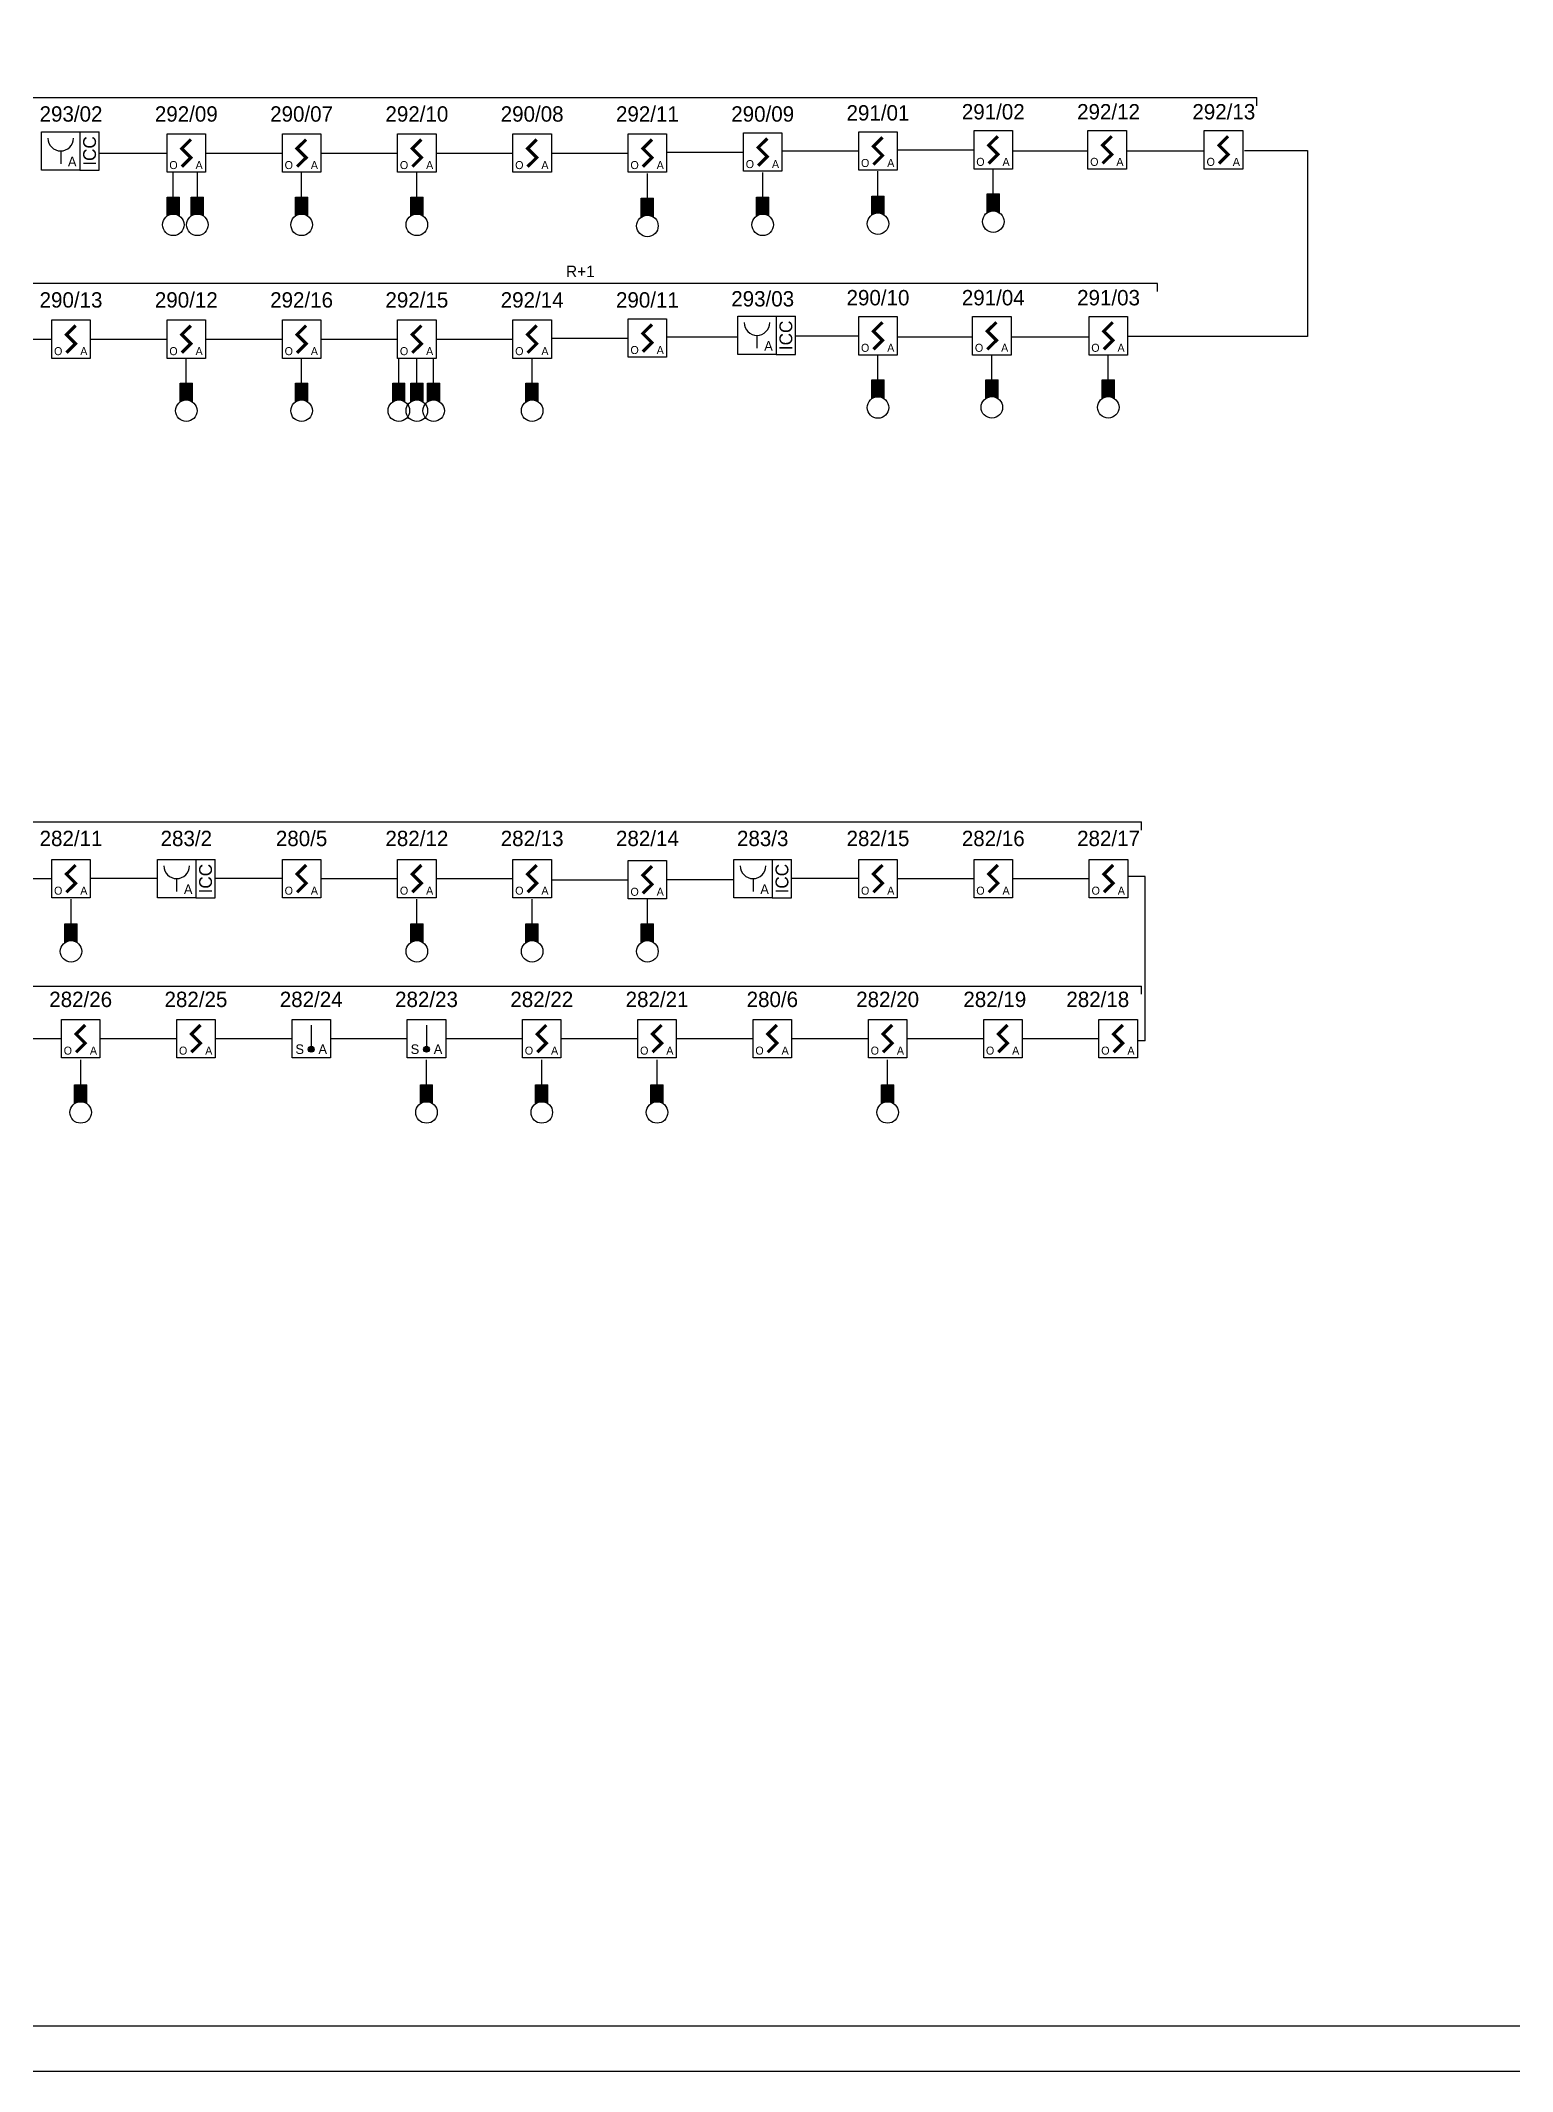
# Model space of a CAD drawing. Header units: millimetres. Extents: x 1942 to 3722, y 1044 to 1602.
# Drawn here: x 2737.9 to 2843.2, y 1043.8 to 1189.2 of the extents above; entities that cross this region are included whole.
import ezdxf
from ezdxf.enums import TextEntityAlignment as Align

# ---------------------------------------------------------------- set-up
doc = ezdxf.new("R2010")
doc.units = ezdxf.units.MM
for name, color, linetype in [('jcc-adressage', 6, 'Continuous'), ('JCC-CABLE1', 3, 'Continuous'), ('JCC-DECLENCHEUR MANUEL', 5, 'Continuous'), ('JCC-DECLENCHEUR MANUEL AVEC ISOLATEUR', 1, 'Continuous'), ('JCC-ELEMENT DEPORTE_4 L DAS', 1, 'Continuous'), ('JCC-INDICATEUR ACTION', 1, 'Continuous'), ('JCC-LOCAUX', 130, 'Continuous'), ('JCC-NIVEAU', 4, 'Continuous'), ('JCC-THERMOSTATIQUE_A', 1, 'Continuous')]:
    doc.layers.add(name, color=color, linetype=linetype)
doc.layers.add('JCC-OPTIQUE', color=1, linetype='Continuous', lineweight=25)
doc.styles.add('LOCAUX', font='romans.shx', dxfattribs={"width": 0.75})
doc.styles.add('TEXTE', font='romans.shx')

# ---------------------------------------------------------------- blocks, each defined once
blk = doc.blocks.new('voa')
blk.add_lwpolyline([(-3, 3), (3, 3), (3, -3), (-3, -3)], close=True)
at = {"const_width": 0.5}
blk.add_lwpolyline([(0.71, 2.12), (-0.71, 0.71), (0.71, -0.71), (-0.71, -2.12)], dxfattribs=at)
at = {"flags": 1}
for tag, p in [('SYMB_GRAPH', (0.67, 7.09)), ('SYMB_VIC', (0, 4.02)), ('SYMB_VISIODEF', (0, 1.25)), ('ADRESSE', (0, -1.5)), ('ZONE', (0, -1.5)), ('IA', (0.12, -0.63)), ('METIER', (0, -3)), ('CENTRALE', (0.44, -8.82)), ('VARIANTE', (0.67, -11.67))]:
    blk.add_attdef(tag, text='', height=2.5, dxfattribs=at).set_placement(p, align=Align.CENTER)
for tag, height, p in [('LIBELLE', 2.5, (0, 4)), ('TYPE', 1.25, (-2, -2.5)), ('TECH', 1.25, (2, -2.5)), ('LIBELLEZONE', 2.5, (0, -6.5))]:
    blk.add_attdef(tag, text='', height=height).set_placement(p, align=Align.CENTER)
blk = doc.blocks.new('indicateur action')
at = {"layer": 'JCC-INDICATEUR ACTION'}
blk.add_hatch(color=0, dxfattribs=at).paths.add_polyline_path([(0.8, -0.05, -0.315344), (-0.8, -0.05), (-0.8, -2.5), (0.8, -2.5)])
at = {"layer": 'JCC-INDICATEUR ACTION', "color": 0}
for p, q in [((-0.8, -0.05), (-0.8, -2.5)), ((0.8, -2.5), (-0.8, -2.5)), ((0.8, -0.05), (0.8, -2.5))]:
    blk.add_line(p, q, dxfattribs=at)
blk.add_circle((0, 1.1), 1.4, dxfattribs=at)
at = {"layer": 'jcc-adressage', "style": 'TEXTE'}
blk.add_attdef('ADRESSE', text='', height=3, dxfattribs=at).set_placement((0, 5), align=Align.MIDDLE)
at = {"layer": 'JCC-LOCAUX', "style": 'LOCAUX', "width": 0.75, "flags": 8}
for p in [(0, 13.75), (0, 11.25), (0, 8.75)]:
    blk.add_attdef('PIECE', text='', height=1.75, dxfattribs=at).set_placement(p, align=Align.MIDDLE)
blk = doc.blocks.new('déclencheur manuel avec isolateur')
at = {"layer": 'JCC-DECLENCHEUR MANUEL AVEC ISOLATEUR', "color": 0}
for p, q in [((2.5, 2.5), (5.02, 2.5)), ((5.02, -2.5), (5.02, 2.5)), ((0, 0), (0, -1.66)), ((2.5, -2.5), (5.02, -2.5))]:
    blk.add_line(p, q, dxfattribs=at)
blk.add_lwpolyline([(-2.5, 2.5), (2.5, 2.5), (2.5, -2.5), (-2.5, -2.5)], close=True, dxfattribs=at)
blk.add_arc((0, 1.66), 1.66, 180, 0, dxfattribs=at)
at = {"layer": 'jcc-adressage', "style": 'TEXTE'}
blk.add_attdef('ADRESSE', text='', height=3, dxfattribs=at).set_placement((0, 5), align=Align.MIDDLE)
at = {"layer": 'JCC-DECLENCHEUR MANUEL AVEC ISOLATEUR', "color": 0}
blk.add_text('ICC', height=1.668, rotation=90, dxfattribs=at).set_placement((3.76, 0), align=Align.MIDDLE_CENTER)
blk.add_text('A', height=1.25, dxfattribs=at).set_placement((1.5, -2), align=Align.CENTER)
at = {"layer": 'JCC-LOCAUX', "style": 'LOCAUX', "width": 0.85, "flags": 8}
for p in [(0, 13.75), (0, 11.25), (0, 8.75)]:
    blk.add_attdef('PIECE', text='', height=1.75, dxfattribs=at).set_placement(p, align=Align.MIDDLE)
blk = doc.blocks.new('thermostatique_a')
at = {"layer": 'JCC-THERMOSTATIQUE_A'}
blk.add_hatch(color=0, dxfattribs=at).paths.add_polyline_path([(0.38, -1.39, 1), (-0.38, -1.39, 1)])
at = {"layer": 'JCC-THERMOSTATIQUE_A', "color": 0}
blk.add_line((0, 1.77), (0, -1.02), dxfattribs=at)
blk.add_lwpolyline([(-2.5, 2.5), (2.5, 2.5), (2.5, -2.5), (-2.5, -2.5)], close=True, dxfattribs=at)
blk.add_circle((0, -1.39), 0.378, dxfattribs=at)
at = {"layer": 'jcc-adressage', "style": 'TEXTE'}
blk.add_attdef('ADRESSE', text='', height=3, dxfattribs=at).set_placement((0, 5), align=Align.MIDDLE)
at = {"layer": 'JCC-LOCAUX', "style": 'LOCAUX', "width": 0.75, "flags": 8}
for p in [(0, 13.75), (0, 11.25), (0, 8.75)]:
    blk.add_attdef('PIECE', text='', height=1.75, dxfattribs=at).set_placement(p, align=Align.MIDDLE)
at = {"layer": 'JCC-THERMOSTATIQUE_A', "color": 0}
for s, p in [('S', (-1.5, -2)), ('A', (1.5, -2))]:
    blk.add_text(s, height=1.25, dxfattribs=at).set_placement(p, align=Align.CENTER)

msp = doc.modelspace()

# ---------------------------------------------------------------- linework, layer by layer
at = {"color": 5}
for p, q in [((2824.08, 1181.34), (2828.58, 1181.34)), ((2828.58, 1181.34), (2828.58, 1168.02)), ((2828.58, 1168.02), (2815.7, 1168.02))]:
    msp.add_line(p, q, dxfattribs=at)
at = {"color": 0}
for points in [[(3476.88, 1043.84), (1941.82, 1043.84), (1941.82, 1602.04), (3476.88, 1602.04)], [(1944.02, 1599.75), (3274.38, 1599.75), (3274.38, 1047.07), (1944.02, 1047.07)]]:
    msp.add_lwpolyline(points, close=True, dxfattribs=at)
at = {"layer": 'JCC-CABLE1', "color": 5}
for p, q in [((2742.13, 1181.16), (2746.97, 1181.16)), ((2749.72, 1181.16), (2755.22, 1181.16)), ((2757.97, 1181.16), (2763.47, 1181.16)), ((2766.22, 1181.16), (2771.72, 1181.16)), ((2774.47, 1181.16), (2779.97, 1181.16)), ((2782.72, 1181.23), (2788.22, 1181.23)), ((2790.97, 1181.31), (2796.47, 1181.31)), ((2799.22, 1181.39), (2804.72, 1181.39)), ((2807.47, 1181.31), (2812.83, 1181.31)), ((2815.62, 1181.31), (2821.15, 1181.31)), ((2747.41, 1178.01), (2747.41, 1179.78)), ((2749.13, 1178.01), (2749.13, 1179.78)), ((2756.59, 1178.01), (2756.59, 1179.78)), ((2764.84, 1178.01), (2764.84, 1179.78)), ((2781.34, 1177.93), (2781.34, 1179.7)), ((2789.59, 1178.01), (2789.59, 1179.78)), ((2797.84, 1178.08), (2797.84, 1179.86)), ((2806.09, 1178.24), (2806.09, 1180.01)), ((2733.22, 1167.84), (2738.72, 1167.84)), ((2741.47, 1167.84), (2746.97, 1167.84)), ((2749.72, 1167.84), (2755.22, 1167.84)), ((2757.97, 1167.84), (2763.47, 1167.84)), ((2766.22, 1167.84), (2771.72, 1167.84)), ((2774.47, 1167.92), (2779.97, 1167.92)), ((2782.72, 1168), (2787.81, 1168)), ((2791.91, 1168.08), (2796.47, 1168.08)), ((2799.22, 1168), (2804.61, 1168)), ((2807.37, 1168), (2812.9, 1168)), ((2748.34, 1164.69), (2748.34, 1166.47)), ((2756.59, 1164.69), (2756.59, 1166.47)), ((2763.55, 1164.69), (2763.55, 1166.47)), ((2764.84, 1164.69), (2764.84, 1166.47)), ((2766.04, 1164.69), (2766.04, 1166.47)), ((2773.09, 1164.69), (2773.09, 1166.47)), ((2797.84, 1164.93), (2797.84, 1166.7)), ((2805.99, 1164.93), (2805.99, 1166.71)), ((2814.32, 1164.93), (2814.32, 1166.71))]:
    msp.add_line(p, q, dxfattribs=at)
at = {"layer": 'JCC-CABLE1'}
for p, q in [((2733.22, 1129.22), (2738.72, 1129.22)), ((2746.27, 1129.22), (2741.47, 1129.22)), ((2755.22, 1129.22), (2750.41, 1129.22)), ((2757.97, 1129.22), (2763.47, 1129.22)), ((2766.22, 1129.22), (2771.72, 1129.22)), ((2774.47, 1129.14), (2779.97, 1129.14)), ((2787.52, 1129.14), (2782.72, 1129.14)), ((2796.47, 1129.22), (2791.66, 1129.22)), ((2799.22, 1129.22), (2804.72, 1129.22)), ((2807.47, 1129.22), (2812.97, 1129.22)), ((2816.95, 1129.37), (2815.72, 1129.37)), ((2816.95, 1117.62), (2816.95, 1129.37)), ((2740.09, 1125.99), (2740.09, 1127.76)), ((2764.84, 1125.99), (2764.84, 1127.76)), ((2773.09, 1125.99), (2773.09, 1127.76)), ((2781.34, 1125.99), (2781.34, 1127.76)), ((2733.91, 1117.77), (2739.41, 1117.77)), ((2742.16, 1117.77), (2747.66, 1117.77)), ((2750.41, 1117.77), (2755.91, 1117.77)), ((2758.66, 1117.77), (2764.16, 1117.77)), ((2766.91, 1117.77), (2772.41, 1117.77)), ((2775.16, 1117.77), (2780.66, 1117.77)), ((2783.41, 1117.77), (2788.91, 1117.77)), ((2791.66, 1117.77), (2797.16, 1117.77)), ((2799.91, 1117.77), (2805.41, 1117.77)), ((2808.16, 1117.77), (2813.66, 1117.77)), ((2816.95, 1117.62), (2816.41, 1117.62)), ((2740.78, 1114.47), (2740.78, 1116.24)), ((2765.53, 1114.47), (2765.53, 1116.24)), ((2773.78, 1114.47), (2773.78, 1116.24)), ((2782.03, 1114.47), (2782.03, 1116.24)), ((2798.53, 1114.47), (2798.53, 1116.24))]:
    msp.add_line(p, q, dxfattribs=at)
at = {"layer": 'JCC-NIVEAU'}
for p, q in [((2613.98, 1185.14), (2824.95, 1185.14)), ((2824.95, 1184.55), (2824.95, 1185.14)), ((2817.84, 1171.83), (2727.91, 1171.83)), ((2817.84, 1171.24), (2817.84, 1171.83)), ((2613.98, 1133.28), (2816.7, 1133.28)), ((2816.7, 1132.69), (2816.7, 1133.28)), ((2614.97, 1121.53), (2816.7, 1121.53)), ((2816.7, 1120.94), (2816.7, 1121.53))]:
    msp.add_line(p, q, dxfattribs=at)

# ---------------------------------------------------------------- block references
at = {"layer": 'JCC-DECLENCHEUR MANUEL', "xscale": 0.55, "yscale": 0.55, "zscale": 0.55}
for p in [(2739.35, 1181.31), (2789.18, 1168.11), (2747.65, 1129.22), (2788.9, 1129.22)]:
    msp.add_blockref('déclencheur manuel avec isolateur', p, dxfattribs=at)
at = {"layer": 'JCC-ELEMENT DEPORTE_4 L DAS', "color": 1, "xscale": 0.55, "yscale": 0.55, "zscale": 0.55}
for p in [(2757.28, 1117.77), (2765.53, 1117.77)]:
    msp.add_blockref('thermostatique_a', p, dxfattribs=at)
at = {"layer": 'JCC-INDICATEUR ACTION', "xscale": 0.55, "yscale": 0.55, "zscale": 0.55, "rotation": 180}
for p in [(2747.41, 1176.63), (2749.13, 1176.63), (2756.59, 1176.63), (2764.84, 1176.63), (2781.34, 1176.55), (2789.59, 1176.63), (2797.84, 1176.71), (2806.09, 1176.86), (2748.34, 1163.32), (2756.59, 1163.32), (2763.55, 1163.32), (2764.84, 1163.32), (2766.04, 1163.32), (2773.09, 1163.32), (2797.84, 1163.55), (2805.99, 1163.56), (2814.32, 1163.56), (2740.09, 1124.62), (2764.84, 1124.62), (2773.09, 1124.62), (2781.34, 1124.62), (2740.78, 1113.09), (2765.53, 1113.09), (2773.78, 1113.09), (2782.03, 1113.09), (2798.53, 1113.09)]:
    msp.add_blockref('indicateur action', p, dxfattribs=at)
at = {"layer": 'JCC-OPTIQUE'}
for p, xscale, yscale, zscale in [((2748.34, 1181.16), 0.4583333333334167, 0.4583333333334167, 0.4583333333334167), ((2756.59, 1181.16), 0.4583333333334167, 0.4583333333334167, 0.4583333333334167), ((2764.84, 1181.16), 0.4583333333334167, 0.4583333333334167, 0.4583333333334167), ((2773.09, 1181.16), 0.4583333333332917, 0.4583333333332917, 0.4583333333332917), ((2781.34, 1181.16), 0.4583333333334167, 0.4583333333334167, 0.4583333333334167), ((2789.59, 1181.23), 0.4583333333334167, 0.4583333333334167, 0.4583333333334167), ((2797.84, 1181.31), 0.4583333333334167, 0.4583333333334167, 0.4583333333334167), ((2806.09, 1181.39), 0.4583333333334167, 0.4583333333334167, 0.4583333333334167), ((2814.24, 1181.39), 0.4583333333334167, 0.4583333333334167, 0.4583333333334167), ((2822.57, 1181.39), 0.4583333333334167, 0.4583333333334167, 0.4583333333334167), ((2740.09, 1167.84), 0.4583333333334167, 0.4583333333334167, 0.4583333333334167), ((2748.34, 1167.84), 0.4583333333334167, 0.4583333333334167, 0.4583333333334167), ((2756.59, 1167.84), 0.4583333333334167, 0.4583333333334167, 0.4583333333334167), ((2764.84, 1167.84), 0.4583333333332917, 0.4583333333332917, 0.4583333333332917), ((2773.09, 1167.84), 0.4583333333334167, 0.4583333333334167, 0.4583333333334167), ((2781.34, 1167.92), 0.4583333333334167, 0.4583333333334167, 0.4583333333334167), ((2797.84, 1168.08), 0.4583333333334167, 0.4583333333334167, 0.4583333333334167), ((2805.99, 1168.08), 0.4583333333334167, 0.4583333333334167, 0.4583333333334167), ((2814.32, 1168.08), 0.4583333333334167, 0.4583333333334167, 0.4583333333334167), ((2740.09, 1129.22), 0.4583333333332917, 0.4583333333332917, 0.4583333333332917), ((2756.59, 1129.22), 0.4583333333332917, 0.4583333333332917, 0.4583333333332917), ((2764.84, 1129.22), 0.4583333333334167, 0.4583333333334167, 0.4583333333334167), ((2773.09, 1129.22), 0.4583333333332917, 0.4583333333332917, 0.4583333333332917), ((2781.34, 1129.14), 0.4583333333334167, 0.4583333333334167, 0.4583333333334167), ((2797.84, 1129.22), 0.4583333333332917, 0.4583333333332917, 0.4583333333332917), ((2806.09, 1129.22), 0.4583333333334167, 0.4583333333334167, 0.4583333333334167), ((2814.34, 1129.22), 0.4583333333334167, 0.4583333333334167, 0.4583333333334167), ((2740.78, 1117.77), 0.4583333333332917, 0.4583333333332917, 0.4583333333332917), ((2749.03, 1117.77), 0.4583333333334167, 0.4583333333334167, 0.4583333333334167), ((2773.78, 1117.77), 0.4583333333334167, 0.4583333333334167, 0.4583333333334167), ((2782.03, 1117.77), 0.4583333333334167, 0.4583333333334167, 0.4583333333334167), ((2790.28, 1117.77), 0.4583333333332917, 0.4583333333332917, 0.4583333333332917), ((2798.53, 1117.77), 0.4583333333332917, 0.4583333333332917, 0.4583333333332917), ((2806.78, 1117.77), 0.4583333333332917, 0.4583333333332917, 0.4583333333332917), ((2815.03, 1117.77), 0.4583333333332917, 0.4583333333332917, 0.4583333333332917)]:
    msp.add_blockref('voa', p, dxfattribs=dict(at, xscale=xscale, yscale=yscale, zscale=zscale)).add_auto_attribs({'TECH': 'A', 'TYPE': 'O'})

# ---------------------------------------------------------------- texts
at = {"layer": 'jcc-adressage'}
for s, p in [('293/02', (2740.09, 1183.98)), ('292/09', (2748.34, 1183.98)), ('290/07', (2756.59, 1183.98)), ('292/10', (2764.84, 1183.98)), ('290/08', (2773.09, 1183.98)), ('292/11', (2781.34, 1183.98)), ('290/09', (2789.59, 1183.98)), ('291/01', (2797.84, 1184.06)), ('291/02', (2806.09, 1184.14)), ('292/12', (2814.34, 1184.14)), ('292/13', (2822.59, 1184.14)), ('290/13', (2740.09, 1170.67)), ('290/12', (2748.34, 1170.67)), ('292/16', (2756.59, 1170.67)), ('292/15', (2764.84, 1170.67)), ('292/14', (2773.09, 1170.67)), ('290/11', (2781.34, 1170.67)), ('293/03', (2789.59, 1170.75)), ('290/10', (2797.84, 1170.83)), ('291/04', (2806.09, 1170.83)), ('291/03', (2814.34, 1170.83)), ('282/11', (2740.09, 1132.12)), ('283/2', (2748.34, 1132.12)), ('280/5', (2756.59, 1132.12)), ('282/12', (2764.84, 1132.12)), ('282/13', (2773.09, 1132.12)), ('282/14', (2781.34, 1132.12)), ('283/3', (2789.59, 1132.12)), ('282/15', (2797.84, 1132.12)), ('282/16', (2806.09, 1132.12)), ('282/17', (2814.34, 1132.12)), ('282/26', (2740.78, 1120.6)), ('282/25', (2749.03, 1120.6)), ('282/24', (2757.28, 1120.6)), ('282/23', (2765.53, 1120.6)), ('282/22', (2773.78, 1120.6)), ('282/21', (2782.03, 1120.6)), ('280/6', (2790.28, 1120.6)), ('282/20', (2798.53, 1120.6)), ('282/19', (2806.2, 1120.6)), ('282/18', (2813.57, 1120.6))]:
    msp.add_text(s, height=1.1, dxfattribs=at).set_placement(p, align=Align.MIDDLE)
at = {"layer": 'JCC-NIVEAU'}
msp.add_text('R+1', height=0.825, dxfattribs=at).set_placement((2776.54, 1172.69), align=Align.MIDDLE)

doc.saveas('drawing.dxf')
